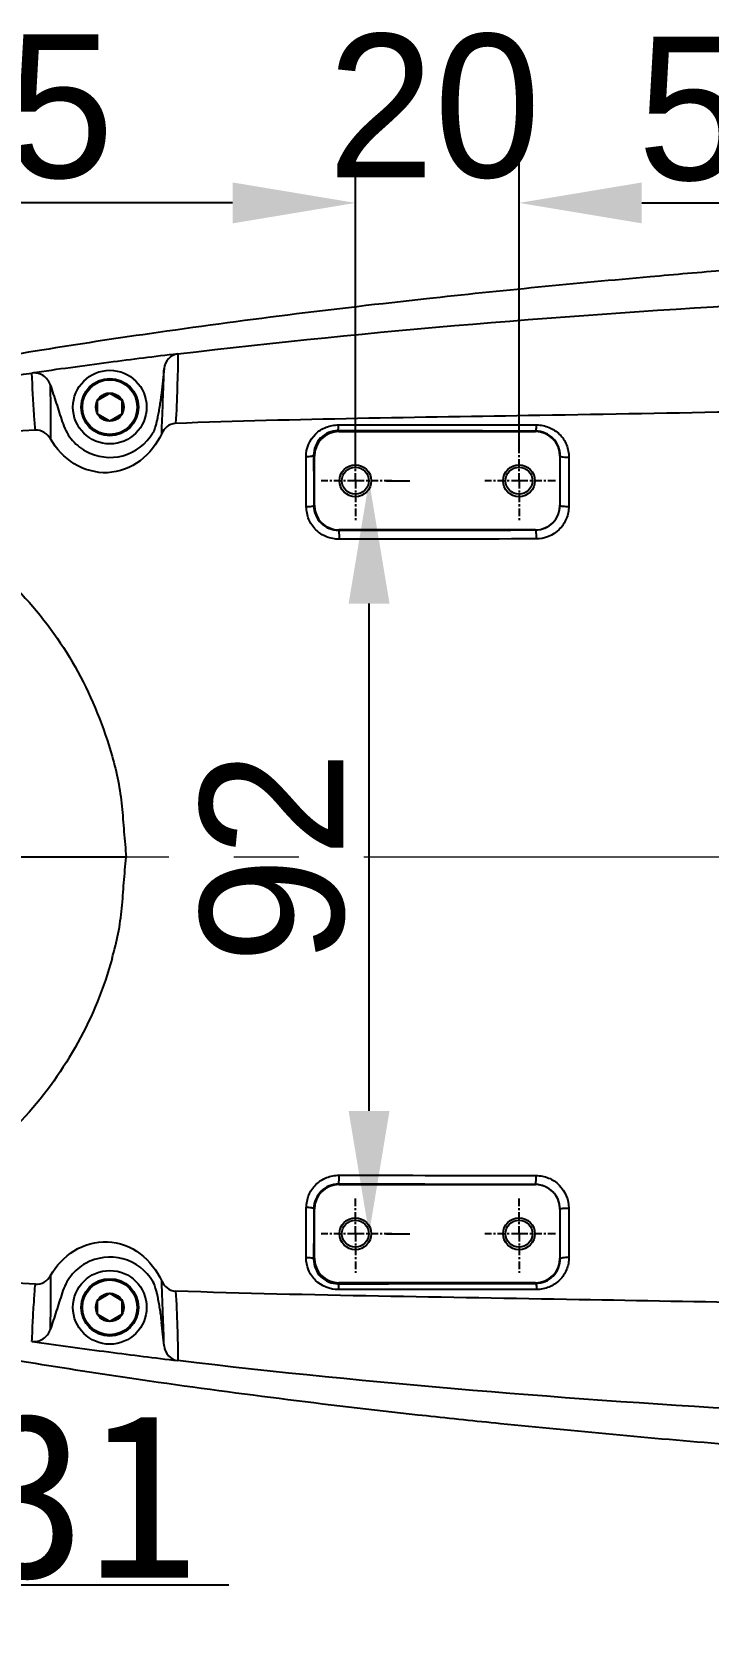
# Model space of a CAD drawing. Header units: millimetres. Extents: x 4086 to 8300, y 123 to 1549.
# Drawn here: x 6644.7 to 6677.7, y 1351.8 to 1429.8 of the extents above; entities that cross this region are included whole.
import ezdxf
from ezdxf import colors
from ezdxf.entities.mleader import LeaderData, LeaderLine
from ezdxf.math import Vec2, Vec3

# ---------------------------------------------------------------- set-up
doc = ezdxf.new("R2010")
doc.units = ezdxf.units.MM
doc.linetypes.add('CENTER', pattern=[0.6, 0.375, -0.075, 0.075, -0.075])
doc.linetypes.add('CENTER2', pattern=[28.575, 19.05, -3.175, 3.175, -3.175])
doc.layers.add('02__ASM_ALL_AXES', color=7, linetype='Continuous')
doc.layers.add('中心线层', color=7, linetype='CENTER2', lineweight=0)
doc.layers.add('标注层', color=7, linetype='Continuous', lineweight=0)
doc.styles.get("Standard").update_dxf_attribs({"font": 'simsun.ttc'})
doc.styles.add('思源黑', font='SourceHanSansCN-Normal.ttf')
doc.dimstyles.new('尺寸标注_细节_1_2比例', dxfattribs={"dimtxt": 7, "dimasz": 6, "dimexe": 2, "dimexo": 1.5, "dimgap": 1, "dimtad": 1, "dimlfac": 2, "dimdsep": 46, "dimtxsty": '思源黑', "dimcen": 0.09, "dimadec": 0, "dimazin": 0, "dimtp": 0.01, "dimtm": 0.01, "dimtfac": 1, "dimtofl": 0, "dimtmove": 0, "dimatfit": 3, "dimfxl": 1, "dimtolj": 1, "dimarcsym": 0})

# ---------------------------------------------------------------- blocks, each defined once
blk = doc.blocks.new('*D1304')
at = {"layer": 'Defpoints', "color": 0}
for p in [(6626.487, 1421.478), (6660.487, 1407.899), (6626.487, 1389.499)]:
    blk.add_point(p, dxfattribs=at)
at = {"layer": '标注层', "color": 0, "lineweight": -2}
for p, q in [((6626.487, 1390.999), (6626.487, 1423.478)), ((6660.487, 1409.399), (6660.487, 1423.478)), ((6654.487, 1421.478), (6632.487, 1421.478))]:
    blk.add_line(p, q, dxfattribs=at)
at = {"layer": '标注层', "color": 0}
for points in [[(6632.487, 1422.478), (6632.487, 1420.478), (6626.487, 1421.478)], [(6654.487, 1420.478), (6654.487, 1422.478), (6660.487, 1421.478)]]:
    blk.add_solid(points, dxfattribs=at)
at = {"layer": '标注层', "color": 0, "insert": (6643.487, 1429.711), "char_height": 7, "attachment_point": 2, "style": '思源黑'}
blk.add_mtext('\\A1;85', dxfattribs=at)
blk = doc.blocks.new('*D1306')
at = {"layer": 'Defpoints', "color": 0}
for p in [(6668.487, 1421.478), (6660.487, 1407.399), (6668.487, 1407.899)]:
    blk.add_point(p, dxfattribs=at)
at = {"layer": '标注层', "color": 0, "lineweight": -2}
for p, q in [((6660.487, 1408.899), (6660.487, 1423.478)), ((6668.487, 1409.399), (6668.487, 1423.478)), ((6654.487, 1421.478), (6648.487, 1421.478)), ((6674.487, 1421.478), (6680.487, 1421.478))]:
    blk.add_line(p, q, dxfattribs=at)
at = {"layer": '标注层', "color": 0}
for points in [[(6654.487, 1420.478), (6654.487, 1422.478), (6660.487, 1421.478)], [(6674.487, 1422.478), (6674.487, 1420.478), (6668.487, 1421.478)]]:
    blk.add_solid(points, dxfattribs=at)
at = {"layer": '标注层', "color": 0, "insert": (6664.338, 1429.73), "char_height": 7, "attachment_point": 2, "style": '思源黑'}
blk.add_mtext('\\A1;20', dxfattribs=at)
blk = doc.blocks.new('*D1307')
at = {"layer": 'Defpoints', "color": 0}
for p in [(6690.487, 1421.478), (6690.487, 1408.699), (6668.487, 1407.899)]:
    blk.add_point(p, dxfattribs=at)
at = {"layer": '标注层', "color": 0, "lineweight": -2}
for p, q in [((6668.487, 1409.399), (6668.487, 1423.478)), ((6690.487, 1410.199), (6690.487, 1423.478)), ((6674.487, 1421.478), (6684.487, 1421.478))]:
    blk.add_line(p, q, dxfattribs=at)
at = {"layer": '标注层', "color": 0}
for points in [[(6674.487, 1422.478), (6674.487, 1420.478), (6668.487, 1421.478)], [(6684.487, 1420.478), (6684.487, 1422.478), (6690.487, 1421.478)]]:
    blk.add_solid(points, dxfattribs=at)
at = {"layer": '标注层', "color": 0, "insert": (6679.487, 1429.604), "char_height": 7, "attachment_point": 2, "style": '思源黑'}
blk.add_mtext('\\A1;55', dxfattribs=at)
blk = doc.blocks.new('*D1308')
at = {"layer": 'Defpoints', "color": 0}
for p in [(6660.487, 1407.899), (6661.158, 1407.899), (6660.487, 1371.099)]:
    blk.add_point(p, dxfattribs=at)
at = {"layer": '标注层', "color": 0, "lineweight": -2}
for p, q in [((6661.987, 1407.899), (6663.158, 1407.899)), ((6661.158, 1377.099), (6661.158, 1401.899)), ((6661.987, 1371.099), (6663.158, 1371.099))]:
    blk.add_line(p, q, dxfattribs=at)
at = {"layer": '标注层', "color": 0}
for points in [[(6662.158, 1401.899), (6660.158, 1401.899), (6661.158, 1407.899)], [(6660.158, 1377.099), (6662.158, 1377.099), (6661.158, 1371.099)]]:
    blk.add_solid(points, dxfattribs=at)
at = {"layer": '标注层', "color": 0, "insert": (6652.906, 1389.499), "char_height": 7, "attachment_point": 2, "rotation": 90, "style": '思源黑'}
blk.add_mtext('\\A1;92', dxfattribs=at)

msp = doc.modelspace()

# ---------------------------------------------------------------- linework, layer by layer
at = {"color": 7, "linetype": 'Continuous'}
for p, q in [((6651.1372, 1413.3855), (6651.0075, 1412.2015)), ((6647.8908, 1411.843), (6648.4866, 1412.187)), ((6648.4866, 1412.187), (6649.0825, 1411.843)), ((6650.9959, 1412.1016), (6650.9844, 1412.0075)), ((6651.0075, 1412.2015), (6650.9959, 1412.1016)), ((6651.0999, 1412.2177), (6651.1004, 1412.2329)), ((6647.8908, 1411.155), (6647.8908, 1411.843)), ((6649.0825, 1411.843), (6649.0825, 1411.155)), ((6650.878, 1411.2956), (6650.8654, 1411.2267)), ((6650.8904, 1411.3661), (6650.878, 1411.2956)), ((6650.9026, 1411.4383), (6650.8904, 1411.3661)), ((6650.9146, 1411.5124), (6650.9026, 1411.4383)), ((6650.9265, 1411.5885), (6650.9146, 1411.5124)), ((6650.9383, 1411.6669), (6650.9265, 1411.5885)), ((6650.9499, 1411.7477), (6650.9383, 1411.6669)), ((6650.9615, 1411.8312), (6650.9499, 1411.7477)), ((6650.973, 1411.9177), (6650.9615, 1411.8312)), ((6650.9844, 1412.0075), (6650.973, 1411.9177)), ((6648.4866, 1410.811), (6647.8908, 1411.155)), ((6649.0825, 1411.155), (6648.4866, 1410.811)), ((6650.8526, 1411.159), (6650.8392, 1411.0908)), ((6650.8654, 1411.2267), (6650.8526, 1411.159)), ((6650.5941, 1410.2285), (6650.5941, 1410.2283)), ((6650.5956, 1410.2318), (6650.5947, 1410.2297)), ((6659.6398, 1410.3455), (6659.6862, 1410.299)), ((6659.6862, 1410.299), (6669.287, 1410.299)), ((6669.314, 1410.326), (6669.287, 1410.299)), ((6658.4464, 1409.1397), (6658.4866, 1409.0995)), ((6658.4866, 1406.6986), (6658.4866, 1409.0995)), ((6670.5019, 1409.1148), (6670.4866, 1409.0995)), ((6670.4866, 1409.0995), (6670.4866, 1406.6986)), ((6658.4556, 1406.6676), (6658.4866, 1406.6986)), ((6670.4928, 1406.6924), (6670.4866, 1406.6986)), ((6659.6629, 1405.4757), (6659.6862, 1405.499)), ((6669.287, 1405.499), (6659.6862, 1405.499)), ((6669.2916, 1405.4945), (6669.287, 1405.499)), ((6649.2867, 1389.4991), (6642.8866, 1389.499)), ((6659.6629, 1373.5224), (6659.6862, 1373.499)), ((6659.6862, 1373.499), (6669.287, 1373.499)), ((6669.2916, 1373.5036), (6669.287, 1373.499)), ((6658.4556, 1372.3305), (6658.4866, 1372.2995)), ((6658.4866, 1369.8986), (6658.4866, 1372.2995)), ((6670.4928, 1372.3057), (6670.4866, 1372.2995)), ((6670.4866, 1372.2995), (6670.4866, 1369.8986)), ((6658.4464, 1369.8584), (6658.4866, 1369.8986)), ((6670.5019, 1369.8833), (6670.4866, 1369.8986)), ((6650.594, 1368.7698), (6650.5944, 1368.7691)), ((6650.5952, 1368.7672), (6650.5965, 1368.7642)), ((6659.6398, 1368.6526), (6659.6862, 1368.699)), ((6669.287, 1368.699), (6659.6862, 1368.699)), ((6669.314, 1368.6721), (6669.287, 1368.699)), ((6647.8908, 1367.843), (6648.4866, 1368.187)), ((6647.8908, 1367.155), (6647.8908, 1367.843)), ((6648.4866, 1368.187), (6649.0825, 1367.843)), ((6649.0825, 1367.843), (6649.0825, 1367.155)), ((6650.8193, 1368.0034), (6650.8272, 1367.9659)), ((6650.8272, 1367.9659), (6650.842, 1367.893)), ((6650.842, 1367.893), (6650.8559, 1367.8218)), ((6650.8559, 1367.8218), (6650.8691, 1367.7515)), ((6650.8691, 1367.7515), (6650.882, 1367.6802)), ((6650.882, 1367.6802), (6650.8946, 1367.6076)), ((6650.8946, 1367.6076), (6650.9069, 1367.5338)), ((6648.4866, 1366.811), (6647.8908, 1367.155)), ((6649.0825, 1367.155), (6648.4866, 1366.811)), ((6650.9069, 1367.5338), (6650.9189, 1367.4587)), ((6650.9189, 1367.4587), (6650.9307, 1367.3823)), ((6650.9307, 1367.3823), (6650.9422, 1367.3045)), ((6650.9422, 1367.3045), (6650.9535, 1367.2253)), ((6650.9535, 1367.2253), (6650.9646, 1367.1441)), ((6650.9646, 1367.1441), (6650.9755, 1367.0607)), ((6650.9755, 1367.0607), (6650.9864, 1366.9745)), ((6650.9864, 1366.9745), (6650.9973, 1366.8843)), ((6650.9973, 1366.8843), (6651.0096, 1366.7776))]:
    msp.add_line(p, q, dxfattribs=at)
for points in [[(6650.8175, 1410.9865), (6650.8098, 1410.9509), (6650.8018, 1410.9145), (6650.7934, 1410.8776), (6650.7846, 1410.8399), (6650.7754, 1410.8016), (6650.7658, 1410.7625), (6650.7556, 1410.7224), (6650.7447, 1410.6809), (6650.7329, 1410.6372), (6650.7193, 1410.5889), (6650.7032, 1410.5338), (6650.6847, 1410.4739), (6650.6655, 1410.4153), (6650.65, 1410.3706), (6650.6395, 1410.3415), (6650.6311, 1410.3192), (6650.624, 1410.3007), (6650.6179, 1410.2852), (6650.6127, 1410.2722), (6650.6082, 1410.2614), (6650.6045, 1410.2525), (6650.6014, 1410.2452), (6650.599, 1410.2395), (6650.597, 1410.235)], [(6650.8392, 1411.0908), (6650.825, 1411.0216), (6650.8175, 1410.9865)], [(6650.5984, 1368.76), (6650.6008, 1368.7543), (6650.6039, 1368.747), (6650.6078, 1368.7379), (6650.6124, 1368.7266), (6650.6179, 1368.7128), (6650.6246, 1368.6958), (6650.6324, 1368.6754), (6650.6414, 1368.6513), (6650.6528, 1368.6195), (6650.6704, 1368.568), (6650.6915, 1368.5025), (6650.7104, 1368.4399), (6650.7265, 1368.3838), (6650.7401, 1368.3345), (6650.7522, 1368.2889), (6650.7633, 1368.2452), (6650.7739, 1368.2028), (6650.7838, 1368.1614), (6650.7933, 1368.1208), (6650.8024, 1368.0809), (6650.811, 1368.0418), (6650.8193, 1368.0034)]]:
    msp.add_lwpolyline(points, dxfattribs=at)
for centre, radius in [((6648.4866, 1411.499), 1.8), ((6648.4866, 1411.499), 1.4), ((6648.4866, 1411.499), 1.34), ((6648.4866, 1411.499), 0.688), ((6660.4866, 1407.899), 0.78), ((6660.4866, 1407.899), 0.66), ((6668.4866, 1407.899), 0.78), ((6668.4866, 1407.899), 0.66), ((6660.4866, 1371.099), 0.78), ((6660.4866, 1371.099), 0.66), ((6668.4866, 1371.099), 0.78), ((6668.4866, 1371.099), 0.66), ((6648.4866, 1367.499), 1.8), ((6648.4866, 1367.499), 1.4), ((6648.4866, 1367.499), 1.34), ((6648.4866, 1367.499), 0.688)]:
    msp.add_circle(centre, radius, dxfattribs=at)
for centre, radius, start, end in [((6705.8804, 1029.1661), 389.883, 96.172781, 98.175831), ((6686.4107, 1122.5625), 293.5808, 97.431857, 98.171685), ((6689.8598, 1096.1899), 320.178, 96.82419, 97.433456), ((6529.3541, 1416.6984), 121.8282, 357.899435, 358.441771), ((6648.6471, 1367.6191), 2.2518, 26.573662, 30.558226), ((6529.2777, 1362.2999), 121.9046, 1.557186, 2.306685), ((6686.3522, 1655.7966), 292.94, 261.821869, 262.563317), ((6689.8618, 1683.1072), 320.4751, 262.57311, 263.181811), ((6705.8803, 1749.8319), 389.883, 261.824176, 263.827226)]:
    msp.add_arc(centre, radius, start, end, dxfattribs=at)
for centre, major_axis, start_param, end_param in [((6659.687, 1409.0986), (-0.8491, 0.8491), -0.7850555, 0.7850555), ((6669.2862, 1409.0986), (0.8491, 0.8491), -0.7850555, 0.7850555), ((6659.687, 1406.6995), (0.8491, 0.8491), 2.3565371, 3.9266482), ((6669.2862, 1406.6995), (-0.8491, 0.8491), -3.9266482, -2.3565371), ((6659.687, 1372.2986), (-0.8491, 0.8491), -0.7850555, 0.7850555), ((6669.2862, 1372.2986), (0.8491, 0.8491), -0.7850555, 0.7850555), ((6659.687, 1369.8995), (0.8491, 0.8491), 2.3565371, 3.9266482), ((6669.2862, 1369.8995), (-0.8491, 0.8491), -3.9266482, -2.3565371)]:
    msp.add_ellipse(centre, major_axis=major_axis, ratio=0.999315, start_param=start_param, end_param=end_param, dxfattribs=at)
for points, knots in [([(6651.8153, 1414.0997), (6661.4045, 1415.2489), (6676.3107, 1416.4262), (6696.5714, 1417.3671), (6712.2781, 1417.768), (6727.294, 1417.9078), (6740.9686, 1417.7495), (6752.9985, 1417.4045), (6760.4412, 1417.0151), (6763.872, 1416.6778)], [0, 0, 0, 0, 0.2582015, 0.3994306, 0.5422603, 0.6782189, 0.8008811, 0.907834, 1, 1, 1, 1]), ([(6678.5644, 1418.1789), (6677.3389, 1418.0772), (6672.4657, 1417.66), (6667.5971, 1417.186), (6663.9575, 1416.7878)], [0, 0, 0, 0, 0.2514196, 1, 1, 1, 1]), ([(6650.4346, 1415.0863), (6646.922, 1414.5811), (6640.0359, 1413.4869), (6633.2103, 1412.0223), (6629.9071, 1411.1244)], [0, 0, 0, 0, 0.5090128, 1, 1, 1, 1]), ([(6651.8153, 1414.0996), (6651.6431, 1414.0789), (6651.3023, 1413.9064), (6651.1549, 1413.5593), (6651.1372, 1413.3855)], [0, 0, 0, 0, 0.4982314, 1, 1, 1, 1]), ([(6651.8153, 1414.0997), (6651.8227, 1413.551), (6651.7681, 1412.4189), (6651.7568, 1411.2839), (6651.6965, 1410.7026)], [0, 0, 0, 0, 0.4842703, 1, 1, 1, 1]), ([(6618.9087, 1406.7446), (6622.9336, 1408.6299), (6629.4033, 1410.483), (6638.1095, 1412.1584), (6642.4887, 1412.8489), (6644.6832, 1413.1642)], [0, 0, 0, 0, 0.5007879, 0.7501996, 1, 1, 1, 1]), ([(6645.5764, 1412.5815), (6645.5184, 1412.7624), (6645.2748, 1413.0951), (6644.8679, 1413.1894), (6644.6812, 1413.1625)], [0, 0, 0, 0, 0.5017727, 1, 1, 1, 1]), ([(6644.8473, 1410.3707), (6644.8243, 1410.6194), (6644.7618, 1411.5497), (6644.7065, 1412.4805), (6644.6812, 1413.1625)], [0, 0, 0, 0, 0.2679485, 1, 1, 1, 1]), ([(6645.5763, 1412.5815), (6645.6729, 1412.2819), (6645.8212, 1411.8337), (6646.0186, 1411.2355), (6646.1538, 1410.7837), (6646.3237, 1410.3419), (6646.6667, 1409.8135), (6647.5049, 1409.0957), (6649.1905, 1408.8689), (6650.2765, 1409.7079), (6650.5877, 1410.2367)], [0, 0, 0, 0, 0.1269926, 0.1904933, 0.2540853, 0.3173488, 0.3806696, 0.5064988, 0.7524553, 1, 1, 1, 1]), ([(6645.5763, 1412.5815), (6645.5778, 1412.3582), (6645.583, 1411.4779), (6645.5908, 1410.5976), (6645.5874, 1409.9406)], [0, 0, 0, 0, 0.2536883, 1, 1, 1, 1]), ([(6651.0228, 1410.2098), (6651.0281, 1410.3831), (6651.0513, 1411.0525), (6651.0816, 1411.7216), (6651.0999, 1412.2177)], [0, 0, 0, 0, 0.2588014, 1, 1, 1, 1]), ([(6689.3724, 1411.425), (6682.7483, 1411.3375), (6670.186, 1411.0759), (6657.6202, 1410.9163), (6651.6834, 1410.7014)], [0, 0, 0, 0, 0.527221, 1, 1, 1, 1]), ([(6651.6834, 1410.7014), (6651.5406, 1410.6963), (6651.2574, 1410.5768), (6651.0818, 1410.3389), (6651.0228, 1410.2098)], [0, 0, 0, 0, 0.501777, 1, 1, 1, 1]), ([(6658.0777, 1409.0696), (6658.0702, 1409.4705), (6658.3444, 1410.108), (6659.0453, 1410.5555), (6659.4635, 1410.6262), (6659.6702, 1410.6313)], [0, 0, 0, 0, 0.4924405, 0.7459496, 1, 1, 1, 1]), ([(6659.6398, 1410.3455), (6659.6486, 1410.3483), (6659.6511, 1410.387), (6659.6683, 1410.4715), (6659.6688, 1410.5648), (6659.6705, 1410.6314)], [0, 0, 0, 0, 0.0964801, 0.3088621, 1, 1, 1, 1]), ([(6669.314, 1410.326), (6669.322, 1410.3289), (6669.3235, 1410.3675), (6669.3416, 1410.4565), (6669.3408, 1410.5562), (6669.3423, 1410.6276)], [0, 0, 0, 0, 0.0837436, 0.2950836, 1, 1, 1, 1]), ([(6669.342, 1410.6277), (6669.5499, 1410.6231), (6669.9691, 1410.5492), (6670.4956, 1410.1948), (6670.8564, 1409.6703), (6670.9178, 1409.2528), (6670.9289, 1409.047)], [0, 0, 0, 0, 0.2520222, 0.5014965, 0.7501932, 1, 1, 1, 1]), ([(6644.8463, 1410.3706), (6641.6323, 1410.1697), (6636.9263, 1409.7682), (6630.7299, 1408.9296), (6627.74, 1408.4134), (6626.2404, 1408.0946)], [0, 0, 0, 0, 0.5150427, 0.7547953, 1, 1, 1, 1]), ([(6645.5874, 1409.9406), (6645.5132, 1410.068), (6645.3029, 1410.2957), (6644.9954, 1410.38), (6644.8463, 1410.3707)], [0, 0, 0, 0, 0.4965165, 1, 1, 1, 1]), ([(6651.0228, 1410.2098), (6650.7875, 1409.6949), (6650.0719, 1408.7473), (6648.3839, 1408.1046), (6646.6584, 1408.5962), (6645.8676, 1409.4595), (6645.5874, 1409.9406)], [0, 0, 0, 0, 0.251322, 0.5030788, 0.7528211, 1, 1, 1, 1]), ([(6659.6398, 1410.3455), (6659.3322, 1410.3464), (6658.692, 1410.0866), (6658.4444, 1409.4451), (6658.4464, 1409.1397)], [0, 0, 0, 0, 0.501711, 1, 1, 1, 1]), ([(6670.502, 1409.1148), (6670.5038, 1409.4206), (6670.258, 1410.061), (6669.6206, 1410.3253), (6669.314, 1410.326)], [0, 0, 0, 0, 0.4993393, 1, 1, 1, 1]), ([(6658.4464, 1409.1397), (6658.4445, 1409.127), (6658.3991, 1409.1065), (6658.2846, 1409.0786), (6658.1643, 1409.0712), (6658.0777, 1409.0696)], [0, 0, 0, 0, 0.1009891, 0.3188499, 1, 1, 1, 1]), ([(6670.502, 1409.1148), (6670.5044, 1409.0986), (6670.5615, 1409.0796), (6670.692, 1409.0517), (6670.8299, 1409.0462), (6670.929, 1409.0469)], [0, 0, 0, 0, 0.1114902, 0.3231624, 1, 1, 1, 1]), ([(6637.0395, 1407.0003), (6638.4187, 1406.4896), (6641.092, 1405.1858), (6644.4916, 1402.2867), (6647.0876, 1398.6403), (6648.1876, 1395.8633), (6648.5989, 1394.4402)], [0, 0, 0, 0, 0.2491652, 0.4987127, 0.7490457, 1, 1, 1, 1]), ([(6658.4556, 1406.6676), (6658.4527, 1406.655), (6658.4013, 1406.6472), (6658.2921, 1406.625), (6658.1723, 1406.623), (6658.0875, 1406.6219)], [0, 0, 0, 0, 0.1034412, 0.3192326, 1, 1, 1, 1]), ([(6659.6944, 1405.0383), (6659.4867, 1405.0494), (6659.0652, 1405.1123), (6658.5357, 1405.4717), (6658.1664, 1405.9946), (6658.1007, 1406.415), (6658.0875, 1406.6219)], [0, 0, 0, 0, 0.2506456, 0.5005746, 0.75017, 1, 1, 1, 1]), ([(6658.4556, 1406.6676), (6658.4568, 1406.3618), (6658.718, 1405.7256), (6659.3566, 1405.4748), (6659.6629, 1405.4757)], [0, 0, 0, 0, 0.4996552, 1, 1, 1, 1]), ([(6669.2916, 1405.4945), (6669.5975, 1405.4952), (6670.2334, 1405.7517), (6670.4916, 1406.3869), (6670.4928, 1406.6924)], [0, 0, 0, 0, 0.5003489, 1, 1, 1, 1]), ([(6670.92, 1406.6444), (6670.912, 1406.4379), (6670.8377, 1406.0186), (6670.3669, 1405.325), (6669.7267, 1405.0478), (6669.3196, 1405.055)], [0, 0, 0, 0, 0.2515992, 0.5042393, 1, 1, 1, 1]), ([(6670.4928, 1406.6924), (6670.4957, 1406.6794), (6670.5543, 1406.6703), (6670.6799, 1406.6442), (6670.8211, 1406.6439), (6670.92, 1406.6444)], [0, 0, 0, 0, 0.0920931, 0.3151082, 1, 1, 1, 1]), ([(6659.6629, 1405.4756), (6659.6764, 1405.4707), (6659.6744, 1405.4099), (6659.6903, 1405.3325), (6659.6925, 1405.1946), (6659.6947, 1405.0951), (6659.6944, 1405.038)], [0, 0, 0, 0, 0.0984855, 0.3107664, 0.611049, 1, 1, 1, 1]), ([(6669.2916, 1405.4945), (6669.3051, 1405.4895), (6669.3004, 1405.4277), (6669.3168, 1405.3503), (6669.3177, 1405.2116), (6669.3199, 1405.1121), (6669.3196, 1405.055)], [0, 0, 0, 0, 0.098343, 0.311948, 0.6120878, 1, 1, 1, 1]), ([(6648.5989, 1394.4402), (6648.7103, 1394.0387), (6648.9197, 1393.2313), (6649.0898, 1391.9908), (6649.1691, 1390.7437), (6649.253, 1389.9143), (6649.2866, 1389.4991)], [0, 0, 0, 0, 0.2500466, 0.4998101, 0.7499792, 1, 1, 1, 1]), ([(6648.599, 1384.5579), (6648.7138, 1384.9584), (6648.921, 1385.7667), (6649.0908, 1387.0071), (6649.1682, 1388.2545), (6649.2462, 1389.0844), (6649.2867, 1389.4991)], [0, 0, 0, 0, 0.2500265, 0.4998501, 0.7499844, 1, 1, 1, 1]), ([(6648.5989, 1384.5579), (6648.2117, 1383.128), (6647.0727, 1380.3627), (6644.4953, 1376.7096), (6641.0906, 1373.8132), (6638.4193, 1372.507), (6637.0395, 1371.9978)], [0, 0, 0, 0, 0.2509799, 0.50128, 0.7508319, 1, 1, 1, 1]), ([(6658.0875, 1372.3762), (6658.1013, 1372.5831), (6658.1661, 1373.0036), (6658.5359, 1373.5265), (6659.0653, 1373.8853), (6659.4866, 1373.9494), (6659.6944, 1373.9598)], [0, 0, 0, 0, 0.249876, 0.4995379, 0.7493894, 1, 1, 1, 1]), ([(6659.6629, 1373.5224), (6659.6766, 1373.5269), (6659.6742, 1373.5886), (6659.6905, 1373.6655), (6659.6924, 1373.8036), (6659.6947, 1373.9029), (6659.6944, 1373.9598)], [0, 0, 0, 0, 0.0987455, 0.3114457, 0.6118948, 1, 1, 1, 1]), ([(6669.2915, 1373.5037), (6669.3049, 1373.5092), (6669.3006, 1373.5697), (6669.3167, 1373.6479), (6669.3177, 1373.7862), (6669.3199, 1373.8861), (6669.3196, 1373.9434)], [0, 0, 0, 0, 0.0979726, 0.3107561, 0.6112247, 1, 1, 1, 1]), ([(6669.3197, 1373.9431), (6669.5269, 1373.9354), (6669.9473, 1373.8627), (6670.6447, 1373.3977), (6670.9247, 1372.7596), (6670.92, 1372.3537)], [0, 0, 0, 0, 0.2526045, 0.5056209, 1, 1, 1, 1]), ([(6659.6629, 1373.5224), (6659.3564, 1373.5233), (6658.7177, 1373.2723), (6658.4567, 1372.6361), (6658.4556, 1372.3305)], [0, 0, 0, 0, 0.5007553, 1, 1, 1, 1]), ([(6670.4928, 1372.3057), (6670.4916, 1372.6111), (6670.2335, 1373.2463), (6669.5977, 1373.5029), (6669.2916, 1373.5036)], [0, 0, 0, 0, 0.4994289, 1, 1, 1, 1]), ([(6658.4556, 1372.3305), (6658.4531, 1372.3415), (6658.4045, 1372.3503), (6658.2954, 1372.3732), (6658.1738, 1372.3751), (6658.0875, 1372.3762)], [0, 0, 0, 0, 0.0902031, 0.3074663, 1, 1, 1, 1]), ([(6670.4928, 1372.3057), (6670.496, 1372.3204), (6670.5564, 1372.3284), (6670.6328, 1372.3442), (6670.7674, 1372.3516), (6670.8643, 1372.354), (6670.92, 1372.3537)], [0, 0, 0, 0, 0.1041986, 0.3180406, 0.6145046, 1, 1, 1, 1]), ([(6644.8473, 1368.6274), (6641.5523, 1368.8334), (6636.7231, 1369.2487), (6630.3615, 1370.1229), (6627.2875, 1370.6689), (6625.747, 1371.0107)], [0, 0, 0, 0, 0.5141607, 0.7542461, 1, 1, 1, 1]), ([(6645.5874, 1369.0575), (6645.8676, 1369.5386), (6646.6582, 1370.4017), (6648.3835, 1370.8935), (6650.0717, 1370.2511), (6650.7874, 1369.3033), (6651.0228, 1368.7883)], [0, 0, 0, 0, 0.2471421, 0.4968499, 0.7486144, 1, 1, 1, 1]), ([(6650.5862, 1368.764), (6650.2744, 1369.2921), (6649.1881, 1370.1296), (6647.5034, 1369.9017), (6646.6659, 1369.1837), (6646.3233, 1368.6553), (6646.1536, 1368.2137), (6646.0185, 1367.762), (6645.8211, 1367.1641), (6645.6729, 1366.716), (6645.5763, 1366.4166)], [0, 0, 0, 0, 0.2475441, 0.4935039, 0.6193341, 0.6826537, 0.7459172, 0.8095087, 0.8730086, 1, 1, 1, 1]), ([(6658.4464, 1369.8584), (6658.4443, 1369.8724), (6658.3979, 1369.8922), (6658.2833, 1369.9192), (6658.1643, 1369.9269), (6658.0777, 1369.9285)], [0, 0, 0, 0, 0.1114602, 0.3189339, 1, 1, 1, 1]), ([(6659.6699, 1368.3668), (6659.2647, 1368.3585), (6658.6226, 1368.6202), (6658.1557, 1369.3094), (6658.0806, 1369.7244), (6658.0777, 1369.9285)], [0, 0, 0, 0, 0.4976175, 0.7494103, 1, 1, 1, 1]), ([(6670.9289, 1369.9511), (6670.9233, 1369.7453), (6670.8536, 1369.3285), (6670.4969, 1368.8037), (6669.9693, 1368.4484), (6669.5501, 1368.3762), (6669.3421, 1368.3704)], [0, 0, 0, 0, 0.2495741, 0.4982381, 0.7479017, 1, 1, 1, 1]), ([(6670.5019, 1369.8833), (6670.5041, 1369.8978), (6670.5601, 1369.9177), (6670.6902, 1369.9469), (6670.83, 1369.9519), (6670.929, 1369.9512)], [0, 0, 0, 0, 0.0998241, 0.3231031, 1, 1, 1, 1]), ([(6658.4464, 1369.8584), (6658.4444, 1369.553), (6658.6919, 1368.9116), (6659.3322, 1368.6517), (6659.6398, 1368.6526)], [0, 0, 0, 0, 0.4982167, 1, 1, 1, 1]), ([(6669.314, 1368.6721), (6669.6209, 1368.6728), (6670.2583, 1368.9374), (6670.5039, 1369.5778), (6670.502, 1369.8833)], [0, 0, 0, 0, 0.5011321, 1, 1, 1, 1]), ([(6644.6812, 1365.8356), (6644.704, 1366.1789), (6644.7179, 1366.8617), (6644.7871, 1367.7915), (6644.8208, 1368.379), (6644.8473, 1368.6274)], [0, 0, 0, 0, 0.3690947, 0.7320656, 1, 1, 1, 1]), ([(6644.8467, 1368.6274), (6644.9959, 1368.6181), (6645.3031, 1368.7026), (6645.5133, 1368.9302), (6645.5874, 1369.0575)], [0, 0, 0, 0, 0.5036504, 1, 1, 1, 1]), ([(6645.5874, 1369.0575), (6645.5886, 1368.8267), (6645.5881, 1367.9464), (6645.5807, 1367.0661), (6645.5763, 1366.4166)], [0, 0, 0, 0, 0.2621039, 1, 1, 1, 1]), ([(6651.0228, 1368.7883), (6651.0818, 1368.6592), (6651.2574, 1368.4213), (6651.5406, 1368.3018), (6651.6834, 1368.2967)], [0, 0, 0, 0, 0.4982231, 1, 1, 1, 1]), ([(6651.0835, 1367.2063), (6651.0783, 1367.3347), (6651.0565, 1367.862), (6651.0349, 1368.3892), (6651.0228, 1368.7883)], [0, 0, 0, 0, 0.2434954, 1, 1, 1, 1]), ([(6659.6397, 1368.6526), (6659.6476, 1368.6501), (6659.6508, 1368.6135), (6659.6683, 1368.5291), (6659.6688, 1368.4345), (6659.6705, 1368.3668)], [0, 0, 0, 0, 0.0851255, 0.296171, 1, 1, 1, 1]), ([(6669.314, 1368.6721), (6669.3233, 1368.6688), (6669.3238, 1368.6267), (6669.3416, 1368.5379), (6669.3409, 1368.4398), (6669.3423, 1368.3705)], [0, 0, 0, 0, 0.09774, 0.3163212, 1, 1, 1, 1]), ([(6629.9071, 1367.8737), (6633.2103, 1366.9758), (6640.0359, 1365.5112), (6646.922, 1364.417), (6650.4346, 1363.9118)], [0, 0, 0, 0, 0.4909872, 1, 1, 1, 1]), ([(6651.6965, 1368.2955), (6651.7507, 1367.7134), (6651.7798, 1366.5795), (6651.8181, 1365.447), (6651.8153, 1364.8984)], [0, 0, 0, 0, 0.5158784, 1, 1, 1, 1]), ([(6689.3787, 1367.5729), (6683.3925, 1367.6515), (6674.1384, 1367.8326), (6661.5772, 1368.0406), (6655.0017, 1368.1758), (6651.6965, 1368.2955)], [0, 0, 0, 0, 0.4765257, 0.7367412, 1, 1, 1, 1]), ([(6644.6812, 1365.8356), (6644.8679, 1365.8087), (6645.2748, 1365.903), (6645.5184, 1366.2357), (6645.5764, 1366.4166)], [0, 0, 0, 0, 0.4981905, 1, 1, 1, 1]), ([(6651.1372, 1365.6126), (6651.1549, 1365.4388), (6651.3023, 1365.0917), (6651.6431, 1364.9192), (6651.8153, 1364.8985)], [0, 0, 0, 0, 0.5017752, 1, 1, 1, 1]), ([(6763.872, 1362.3203), (6760.4413, 1361.983), (6752.9989, 1361.5936), (6740.9694, 1361.2486), (6727.2953, 1361.0903), (6712.2799, 1361.2301), (6696.5737, 1361.6309), (6676.3135, 1362.5718), (6661.4075, 1363.7489), (6651.8184, 1364.898)], [0, 0, 0, 0, 0.0921658, 0.1991178, 0.3217789, 0.4577363, 0.6005656, 0.7417955, 1, 1, 1, 1]), ([(6663.9575, 1362.2103), (6665.1652, 1362.0782), (6670.0294, 1361.5655), (6674.9008, 1361.1232), (6678.5644, 1360.8192)], [0, 0, 0, 0, 0.2483944, 1, 1, 1, 1])]:
    msp.add_open_spline(points, degree=3, knots=knots, dxfattribs=at)
for points in [[(6659.6702, 1410.6314), (6662.8942, 1410.6303), (6666.1181, 1410.6288), (6669.342, 1410.6276)], [(6664.0785, 1410.3363), (6662.599, 1410.3393), (6661.1194, 1410.3424), (6659.6398, 1410.3455)], [(6669.314, 1410.326), (6667.5689, 1410.3294), (6665.8237, 1410.3328), (6664.0785, 1410.3363)], [(6658.0875, 1406.6219), (6658.0848, 1407.4378), (6658.0817, 1408.2537), (6658.0777, 1409.0696)], [(6658.4464, 1409.1397), (6658.4502, 1408.3157), (6658.4531, 1407.4916), (6658.4556, 1406.6676)], [(6670.4928, 1406.6924), (6670.4954, 1407.4999), (6670.4983, 1408.3073), (6670.5019, 1409.1148)], [(6670.929, 1409.0469), (6670.9252, 1408.2461), (6670.9224, 1407.4452), (6670.92, 1406.6444)], [(6659.6628, 1405.4756), (6662.8724, 1405.4823), (6666.082, 1405.4885), (6669.2916, 1405.4944)], [(6669.3196, 1405.0547), (6666.1112, 1405.0494), (6662.9028, 1405.0439), (6659.6944, 1405.038)], [(6659.6944, 1373.96), (6662.9028, 1373.9542), (6666.1112, 1373.9487), (6669.3197, 1373.9434)], [(6669.2916, 1373.5037), (6666.082, 1373.5096), (6662.8724, 1373.5158), (6659.6628, 1373.5225)], [(6658.0777, 1369.9285), (6658.0817, 1370.7444), (6658.0848, 1371.5603), (6658.0875, 1372.3762)], [(6658.4556, 1372.3305), (6658.4531, 1371.5065), (6658.4502, 1370.6824), (6658.4464, 1369.8584)], [(6670.5019, 1369.8833), (6670.4983, 1370.6908), (6670.4954, 1371.4982), (6670.4928, 1372.3057)], [(6670.92, 1372.3537), (6670.9224, 1371.5529), (6670.9252, 1370.752), (6670.929, 1369.9512)], [(6659.6398, 1368.6526), (6661.1017, 1368.6557), (6662.5636, 1368.6587), (6664.0255, 1368.6617)], [(6669.3421, 1368.3705), (6666.1181, 1368.3693), (6662.894, 1368.3679), (6659.6699, 1368.3668)], [(6664.0255, 1368.6617), (6665.7883, 1368.6652), (6667.5512, 1368.6687), (6669.314, 1368.6721)], [(6651.1373, 1365.6126), (6651.0977, 1366.0013), (6651.0532, 1366.3894), (6651.0096, 1366.7776)]]:
    msp.add_open_spline(points, degree=3, dxfattribs=at)
at = {"layer": '02__ASM_ALL_AXES', "color": 7, "linetype": 'CENTER'}
for p, q in [((6660.4866, 1407.899), (6660.4866, 1409.7021)), ((6668.4866, 1407.899), (6668.4866, 1409.7021)), ((6660.4866, 1407.899), (6658.8104, 1407.899)), ((6660.4866, 1407.899), (6660.4866, 1405.9804)), ((6662.2716, 1407.899), (6660.4866, 1407.899)), ((6668.4866, 1407.899), (6666.8104, 1407.899)), ((6668.4866, 1407.899), (6668.4866, 1405.9804)), ((6670.2716, 1407.899), (6668.4866, 1407.899)), ((6660.4866, 1371.099), (6660.4866, 1372.9021)), ((6668.4866, 1371.099), (6668.4866, 1372.9021)), ((6660.4866, 1371.099), (6658.8104, 1371.099)), ((6660.4866, 1371.099), (6660.4866, 1369.1804)), ((6662.2716, 1371.099), (6660.4866, 1371.099)), ((6668.4866, 1371.099), (6666.8104, 1371.099)), ((6668.4866, 1371.099), (6668.4866, 1369.1804)), ((6670.2716, 1371.099), (6668.4866, 1371.099))]:
    msp.add_line(p, q, dxfattribs=at)
at = {"layer": '中心线层'}
msp.add_line((7022.8477, 1389.499), (6602.6013, 1389.499), dxfattribs=at)

# ---------------------------------------------------------------- dimensions: what is measured, and where the dimension line sits
at = {"layer": '标注层'}
for base, p1, p2, text, picture, middle in [((6626.4866, 1421.4776), (6660.4866, 1407.899), (6626.4866, 1389.499), '85', '*D1304', (6643.4866, 1421.4776)), ((6668.4866, 1421.4776), (6660.4866, 1407.399), (6668.4866, 1407.899), '20', '*D1306', (6664.3377, 1421.4776)), ((6690.4866, 1421.4776), (6668.4866, 1407.899), (6690.4866, 1408.699), '55', '*D1307', (6679.4866, 1421.4776))]:
    dim = msp.add_linear_dim(base=base, p1=p1, p2=p2, text=text, dimstyle='尺寸标注_细节_1_2比例', dxfattribs=at)
    dim.commit()
    dim.dimension.update_dxf_attribs({"geometry": picture, "text_midpoint": middle, "dimtype": 160})
dim = msp.add_linear_dim(base=(6661.1581, 1407.899), p1=(6660.4866, 1371.099), p2=(6660.4866, 1407.899), angle=90, text='92', dimstyle='尺寸标注_细节_1_2比例', dxfattribs=at)
dim.commit()
dim.dimension.update_dxf_attribs({"geometry": '*D1308', "text_midpoint": (6661.1581, 1389.499), "dimtype": 160})

# ---------------------------------------------------------------- leaders
ml = msp.add_multileader_mtext('Standard', dxfattribs=at)
ml.set_content('φ31', color=256)
ml.set_leader_properties()
ml.build(insert=Vec2(0, 0))
ml.multileader.update_dxf_attribs({"text_left_attachment_type": 5, "text_right_attachment_type": 5, "dogleg_length": 0.4147, "arrow_head_size": 2.304})
ctx = ml.context
ctx.base_point, ctx.char_height, ctx.arrow_head_size, ctx.landing_gap_size, ctx.plane_origin = Vec3(6633.4296, 1353.9366), 8.064, 2.304, 0.1037, Vec3(6610.282, 1387.926)
ctx.left_attachment, ctx.right_attachment, ctx.attachment_type = 5, 5, 2
notes = []
notes.append((ctx, [(0, (1, 1, 0), (6633.0149, 1353.9366), (1, 0), 0.4147, [(0, [(6626.4358, 1385.4994)], 0, [])])]))
ctx.mtext.insert, ctx.mtext.flow_direction = Vec3(6633.5333, 1362.361), 5
for ctx, leaders in notes:
    for number, flags, end, landing, length, lines in leaders:
        leader = LeaderData()
        leader.index, (leader.has_last_leader_line, leader.has_dogleg_vector, leader.attachment_direction) = number, flags
        leader.last_leader_point, leader.dogleg_vector, leader.dogleg_length = Vec3(end), Vec3(landing), length
        for number, points, colour, breaks in lines:
            line = LeaderLine()
            line.index, line.vertices, line.color, line.breaks = number, Vec3.list(points), colors.encode_raw_color(colour), breaks
            leader.lines.append(line)
        ctx.leaders.append(leader)

doc.saveas('drawing.dxf')
